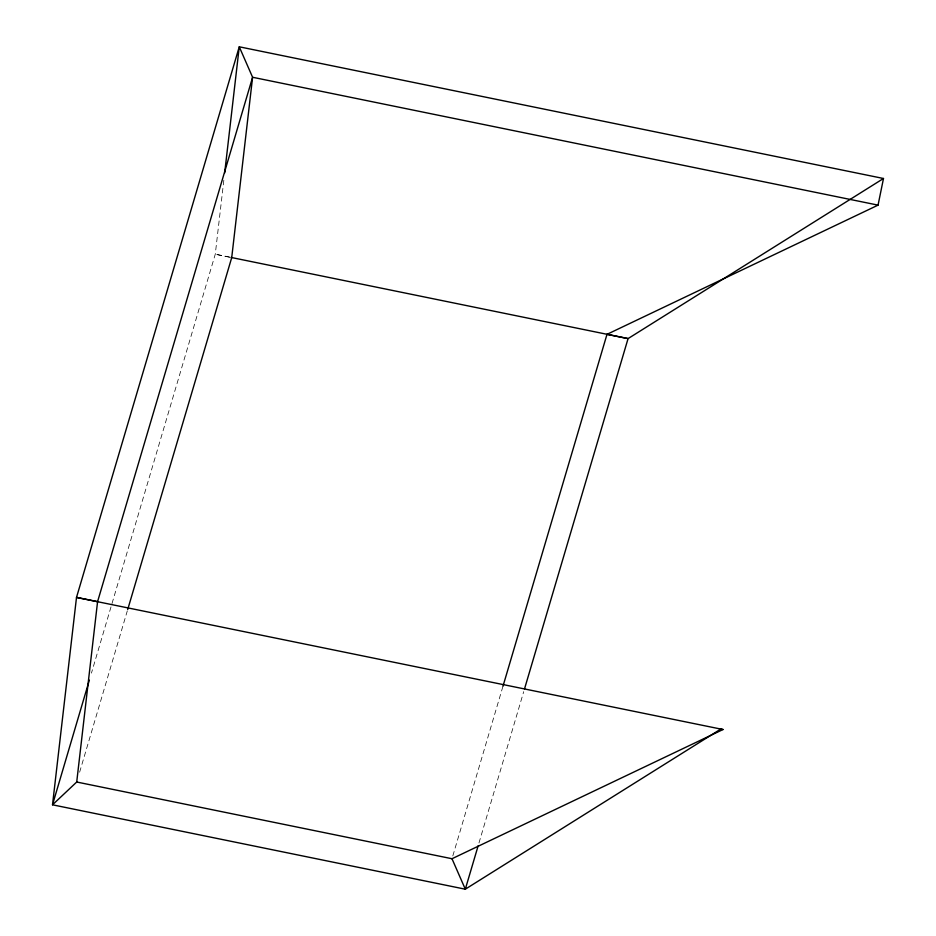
<?xml version="1.0" encoding="UTF-8"?>
<svg xmlns="http://www.w3.org/2000/svg" width="936" height="936" viewBox="0 0 936 936"><rect width="100%" height="100%" fill="white"/><g stroke="black" fill="none" stroke-linecap="round" stroke-linejoin="round"><path stroke-width="0.7" stroke-dasharray="4.68 3.51" d="M223.833 180.239L215.268 254.206L91.436 673.113M79.618 772.2L127.284 610.951M452.813 855.925L502.971 686.263M478.975 842.962L523.704 691.657M229.554 257.131L215.268 254.206L231.719 257.622"/><path stroke-width="1.4" d="M76.717 782.016L451.994 858.733L723.037 729.518L720.732 729.097L465.309 889.2L52.51 804.808L76.717 782.016L97.578 601.661L252.591 77.267L239.265 46.8L883.49 178.495L878.05 205.136L606.996 334.339L502.971 686.263M224.663 172.984L239.265 46.8L76.506 597.402L52.51 804.808L89.365 680.121M127.694 609.558L231.719 257.622L252.591 77.267L878.05 205.136M478.156 845.77L465.309 889.2L451.994 858.733M524.534 688.849L628.068 338.598L883.49 178.495M606.996 334.339L628.068 338.598L230.981 257.423M97.578 601.661L76.506 597.402L723.037 729.518"/></g></svg>
